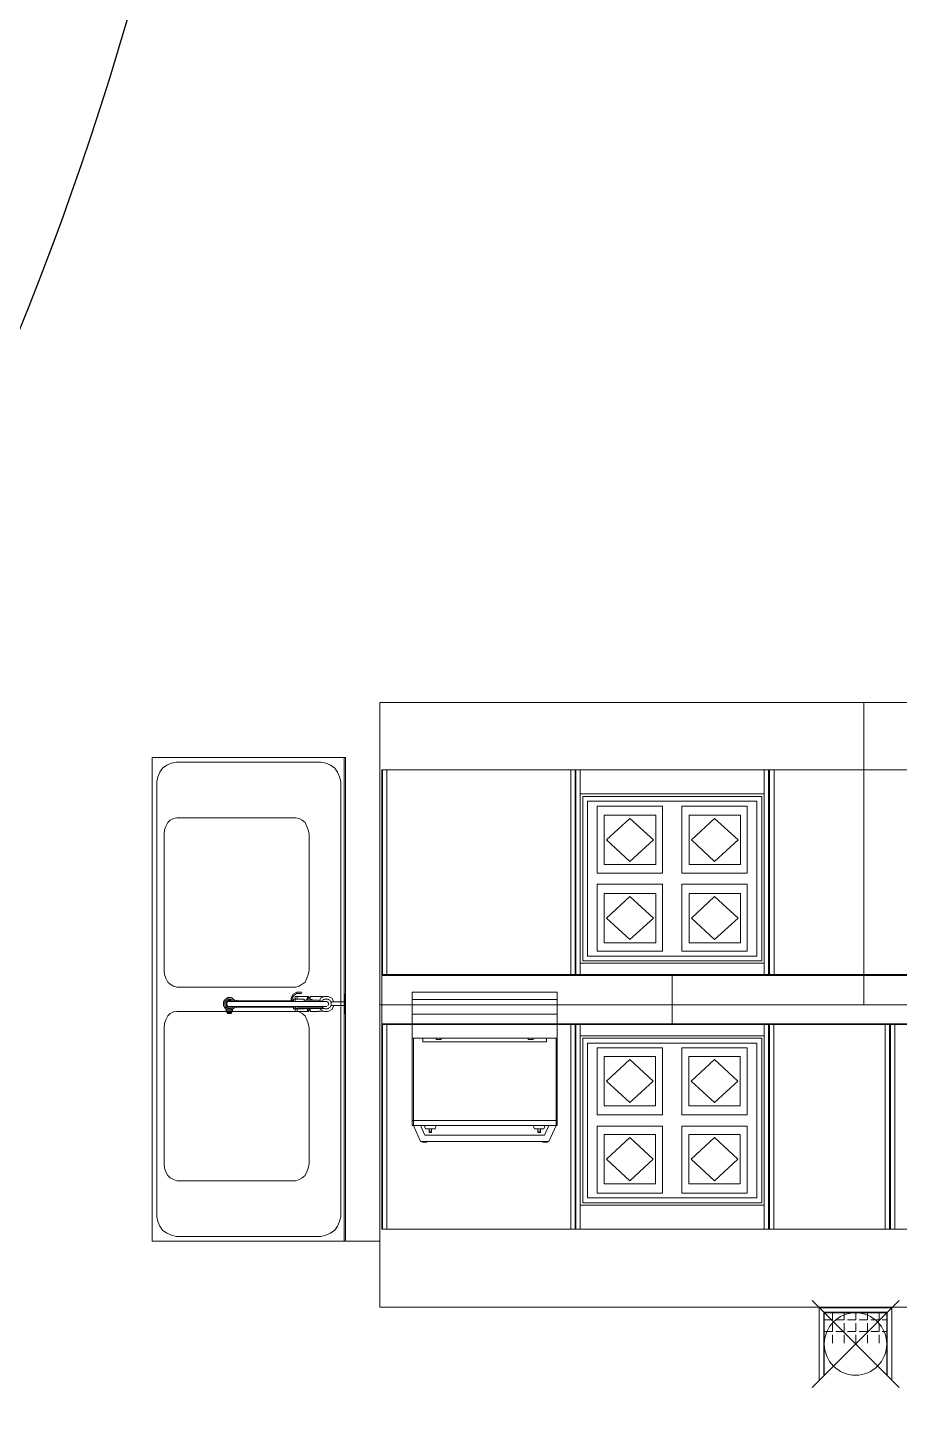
# Model space of a CAD drawing. Header units: inches. Extents: x 484217 to 497210, y -26946 to -21493.
# Drawn here: x 488042.6 to 488146.8, y -26062.8 to -25898 of the extents above; entities that cross this region are included whole.
import ezdxf

# ---------------------------------------------------------------- set-up
doc = ezdxf.new("R2010")
doc.units = ezdxf.units.IN
doc.header["$LTSCALE"] = 20
doc.header["$MEASUREMENT"] = 0
doc.layers.add('A-GLASS', color=4, linetype='Continuous')
doc.layers.add('TC-EQUIPMENT', color=251, linetype='Continuous', lineweight=5)

msp = doc.modelspace()

# ---------------------------------------------------------------- linework, layer by layer
at = {"layer": 'A-GLASS', "color": 4}
msp.add_arc((487684.12, -25789.54, 0.69), 385.7, 297.7822, 76.8168, dxfattribs=at)
at = {"layer": 'TC-EQUIPMENT'}
for p, q in [((488084.71, -25978.73), (488084.71, -26014.88)), ((488084.71, -25978.73), (488142.54, -25978.73)), ((488142.54, -25978.73), (488142.54, -26014.88)), ((488142.54, -25978.73), (488200.38, -25978.73)), ((488142.54, -26014.88), (488142.54, -25978.73)), ((488057.49, -25985.29), (488080.62, -25985.29)), ((488057.49, -25985.29), (488057.49, -26043.13)), ((488059.28, -25986.21), (488059.83, -25985.98)), ((488060.41, -25985.87), (488059.83, -25985.98)), ((488077.67, -25985.87), (488060.41, -25985.87)), ((488077.67, -25985.87), (488078.25, -25985.98)), ((488078.8, -25986.21), (488078.25, -25985.98)), ((488080.45, -25985.29), (488080.45, -26043.13)), ((488080.62, -25985.29), (488080.62, -26043.13)), ((488058.07, -25988.18), (488058.18, -25987.6)), ((488058.18, -25987.6), (488058.41, -25987.05)), ((488058.41, -25987.05), (488058.76, -25986.56)), ((488058.76, -25986.56), (488059.28, -25986.21)), ((488079.32, -25986.56), (488078.8, -25986.21)), ((488079.67, -25987.05), (488079.32, -25986.56)), ((488079.9, -25987.6), (488079.67, -25987.05)), ((488080.04, -25988.18), (488079.9, -25987.6)), ((488084.96, -26011.35), (488084.96, -25986.77)), ((488108.09, -25986.77), (488084.96, -25986.77)), ((488085.02, -25986.77), (488085.02, -26011.26)), ((488085.54, -26011.26), (488085.54, -25986.77)), ((488107.52, -25986.77), (488107.52, -26011.26)), ((488108.04, -26011.26), (488108.04, -25986.77)), ((488108.09, -25986.77), (488108.09, -26011.35)), ((488108.09, -25986.77), (488131.23, -25986.77)), ((488108.09, -25986.77), (488108.09, -26011.35)), ((488108.15, -26011.26), (488108.15, -25986.77)), ((488108.67, -25986.77), (488108.67, -26011.26)), ((488130.65, -26011.26), (488130.65, -25986.77)), ((488131.17, -25986.77), (488131.17, -26011.26)), ((488131.23, -26011.35), (488131.23, -25986.77)), ((488131.24, -25986.77), (488131.24, -26011.35)), ((488148.59, -25986.77), (488131.24, -25986.77)), ((488131.29, -26011.26), (488131.29, -25986.77)), ((488131.82, -26011.26), (488131.82, -25986.77)), ((488058.07, -26040.21), (488058.07, -25988.18)), ((488080.04, -26040.21), (488080.04, -25988.18)), ((488108.67, -25989.66), (488130.65, -25989.66)), ((488108.96, -25989.95), (488130.36, -25989.95)), ((488108.96, -26009.61), (488108.96, -25989.95)), ((488129.78, -25990.53), (488109.54, -25990.53)), ((488109.54, -26009.04), (488109.54, -25990.53)), ((488129.78, -25990.53), (488129.78, -26009.04)), ((488130.36, -25989.95), (488130.36, -26009.61)), ((488059.68, -25992.78), (488060.06, -25992.58)), ((488060.44, -25992.52), (488060.06, -25992.58)), ((488074.66, -25992.52), (488060.44, -25992.52)), ((488074.66, -25992.52), (488075.07, -25992.58)), ((488075.45, -25992.78), (488075.07, -25992.58)), ((488110.7, -25991.11), (488118.5, -25991.11)), ((488110.7, -25999.12), (488110.7, -25991.11)), ((488111.53, -25992.21), (488111.53, -25998.1)), ((488117.69, -25992.21), (488111.53, -25992.21)), ((488111.82, -25995.16), (488114.6, -25992.58)), ((488114.6, -25992.58), (488117.41, -25995.16)), ((488117.69, -25998.1), (488117.69, -25992.21)), ((488118.5, -25991.11), (488118.5, -25999.12)), ((488120.82, -25991.11), (488128.63, -25991.11)), ((488120.82, -25999.12), (488120.82, -25991.11)), ((488121.66, -25992.21), (488121.66, -25998.1)), ((488127.82, -25992.21), (488121.66, -25992.21)), ((488121.95, -25995.16), (488124.72, -25992.58)), ((488124.72, -25992.58), (488127.53, -25995.16)), ((488127.82, -25998.1), (488127.82, -25992.21)), ((488128.63, -25991.11), (488128.63, -25999.12)), ((488058.93, -25994.48), (488058.99, -25993.96)), ((488058.99, -25993.96), (488059.14, -25993.53)), ((488059.14, -25993.53), (488059.37, -25993.07)), ((488059.37, -25993.07), (488059.68, -25992.78)), ((488075.79, -25993.07), (488075.45, -25992.78)), ((488075.99, -25993.53), (488075.79, -25993.07)), ((488076.17, -25993.96), (488075.99, -25993.53)), ((488076.28, -25994.48), (488076.17, -25993.96)), ((488058.93, -26010.74), (488058.93, -25994.48)), ((488076.28, -26010.74), (488076.28, -25994.48)), ((488114.6, -25997.73), (488111.82, -25995.16)), ((488117.41, -25995.16), (488114.6, -25997.73)), ((488124.72, -25997.73), (488121.95, -25995.16)), ((488127.53, -25995.16), (488124.72, -25997.73)), ((488118.5, -25999.12), (488110.7, -25999.12)), ((488111.53, -25998.1), (488117.69, -25998.1)), ((488128.63, -25999.12), (488120.82, -25999.12)), ((488121.66, -25998.1), (488127.82, -25998.1)), ((488110.7, -26000.45), (488118.5, -26000.45)), ((488110.7, -26008.46), (488110.7, -26000.45)), ((488118.5, -26000.45), (488118.5, -26008.46)), ((488120.82, -26000.45), (488128.63, -26000.45)), ((488120.82, -26008.46), (488120.82, -26000.45)), ((488128.63, -26000.45), (488128.63, -26008.46)), ((488111.53, -26001.55), (488111.53, -26007.45)), ((488117.69, -26001.55), (488111.53, -26001.55)), ((488111.82, -26004.5), (488114.6, -26001.92)), ((488114.6, -26001.92), (488117.41, -26004.5)), ((488117.69, -26007.45), (488117.69, -26001.55)), ((488121.66, -26001.55), (488121.66, -26007.45)), ((488127.82, -26001.55), (488121.66, -26001.55)), ((488121.95, -26004.5), (488124.72, -26001.92)), ((488124.72, -26001.92), (488127.53, -26004.5)), ((488127.82, -26007.45), (488127.82, -26001.55)), ((488114.6, -26007.07), (488111.82, -26004.5)), ((488117.41, -26004.5), (488114.6, -26007.07)), ((488124.72, -26007.07), (488121.95, -26004.5)), ((488127.53, -26004.5), (488124.72, -26007.07)), ((488111.53, -26007.45), (488117.69, -26007.45)), ((488121.66, -26007.45), (488127.82, -26007.45)), ((488129.78, -26009.04), (488109.54, -26009.04)), ((488118.5, -26008.46), (488110.7, -26008.46)), ((488128.63, -26008.46), (488120.82, -26008.46)), ((488058.93, -26010.74), (488058.99, -26011.26)), ((488076.28, -26010.74), (488076.17, -26011.26)), ((488130.65, -26009.9), (488108.67, -26009.9)), ((488130.36, -26009.61), (488108.96, -26009.61)), ((488058.99, -26011.26), (488059.14, -26011.69)), ((488059.14, -26011.69), (488059.37, -26012.15)), ((488059.37, -26012.15), (488059.68, -26012.41)), ((488059.68, -26012.41), (488060.06, -26012.62)), ((488075.45, -26012.41), (488075.07, -26012.62)), ((488075.79, -26012.15), (488075.45, -26012.41)), ((488075.99, -26011.69), (488075.79, -26012.15)), ((488076.17, -26011.26), (488075.99, -26011.69)), ((488108.09, -26011.26), (488084.96, -26011.26)), ((488084.96, -26011.35), (488108.09, -26011.35)), ((488246.91, -26011.35), (488084.96, -26011.35)), ((488084.96, -26011.35), (488084.96, -26017.13)), ((488108.09, -26011.26), (488131.23, -26011.26)), ((488131.23, -26011.35), (488108.09, -26011.35)), ((488119.66, -26011.35), (488119.66, -26017.13)), ((488148.59, -26011.26), (488131.24, -26011.26)), ((488131.24, -26011.35), (488148.59, -26011.35)), ((488060.06, -26012.62), (488060.44, -26012.76)), ((488060.44, -26012.76), (488074.66, -26012.76)), ((488066.54, -26014.01), (488066.22, -26014.22)), ((488066.94, -26014.01), (488066.54, -26014.01)), ((488066.59, -26014.19), (488066.54, -26014.01)), ((488067.26, -26014.22), (488066.94, -26014.01)), ((488074.36, -26013.6), (488074.1, -26014.04)), ((488074.1, -26014.06), (488074.1, -26014.47)), ((488074.25, -26014.08), (488074.46, -26013.71)), ((488074.25, -26014.47), (488074.25, -26014.1)), ((488074.8, -26013.35), (488074.36, -26013.6)), ((488074.46, -26013.71), (488074.84, -26013.49)), ((488074.61, -26014.18), (488074.61, -26013.86)), ((488076.15, -26013.86), (488074.61, -26013.86)), ((488075.07, -26012.62), (488074.66, -26012.76)), ((488074.8, -26013.35), (488075.35, -26013.35)), ((488075.35, -26013.5), (488074.83, -26013.5)), ((488074.84, -26013.86), (488074.84, -26014.18)), ((488074.84, -26014.18), (488074.84, -26013.86)), ((488075.4, -26013.41), (488075.4, -26013.45)), ((488076.06, -26013.98), (488076.01, -26014.23)), ((488076.15, -26013.86), (488076.06, -26013.98)), ((488076.08, -26014.21), (488076.1, -26014.11)), ((488076.1, -26014.11), (488076.18, -26014)), ((488076.15, -26013.86), (488076.25, -26013.98)), ((488076.37, -26014), (488076.18, -26014)), ((488076.25, -26013.98), (488076.25, -26014)), ((488076.37, -26014), (488076.37, -26014.18)), ((488076.4, -26013.86), (488076.4, -26014.18)), ((488077.96, -26013.86), (488076.4, -26013.86)), ((488077.64, -26014.09), (488077.5, -26014.36)), ((488078.07, -26013.86), (488077.64, -26014.09)), ((488078.07, -26013.86), (488078.54, -26013.86)), ((488078.54, -26013.86), (488078.97, -26014.09)), ((488079.2, -26014.52), (488078.97, -26014.09)), ((488080.48, -26013.6), (488080.48, -26015.91)), ((488080.48, -26013.6), (488080.59, -26013.6)), ((488080.59, -26013.6), (488080.59, -26015.91)), ((488088.57, -26029.28), (488088.57, -26013.37)), ((488105.92, -26013.37), (488088.57, -26013.37)), ((488105.92, -26029.28), (488105.92, -26013.37)), ((488059.68, -26015.91), (488060.06, -26015.71)), ((488060.44, -26015.65), (488060.06, -26015.71)), ((488074.66, -26015.65), (488060.44, -26015.65)), ((488066.22, -26014.22), (488066.02, -26014.53)), ((488066.02, -26014.53), (488066.02, -26014.94)), ((488066.2, -26014.58), (488066.02, -26014.53)), ((488066.02, -26014.94), (488066.22, -26015.26)), ((488066.34, -26014.33), (488066.19, -26014.59)), ((488066.19, -26014.59), (488066.19, -26014.88)), ((488066.19, -26014.88), (488066.34, -26015.14)), ((488066.34, -26015.14), (488066.22, -26015.26)), ((488066.22, -26015.26), (488066.54, -26015.46)), ((488066.6, -26014.19), (488066.34, -26014.33)), ((488066.34, -26014.62), (488066.45, -26014.45)), ((488066.34, -26014.85), (488066.34, -26014.62)), ((488066.45, -26015.03), (488066.34, -26014.85)), ((488066.34, -26015.14), (488066.6, -26015.29)), ((488066.48, -26014.48), (488066.36, -26014.65)), ((488066.36, -26014.65), (488066.36, -26014.82)), ((488066.36, -26014.82), (488066.48, -26015)), ((488066.36, -26015.63), (488066.36, -26015.35)), ((488066.36, -26015.49), (488067.09, -26015.49)), ((488066.51, -26015.77), (488066.36, -26015.49)), ((488066.36, -26015.63), (488066.51, -26015.91)), ((488066.45, -26014.45), (488066.63, -26014.33)), ((488066.45, -26014.65), (488066.51, -26014.5)), ((488066.45, -26014.82), (488066.45, -26014.68)), ((488066.63, -26015.14), (488066.45, -26015.03)), ((488066.51, -26014.97), (488066.47, -26014.86)), ((488066.65, -26014.39), (488066.48, -26014.48)), ((488066.48, -26015), (488066.65, -26015.08)), ((488066.51, -26014.5), (488066.65, -26014.45)), ((488066.57, -26014.99), (488066.51, -26014.97)), ((488066.51, -26015.77), (488066.94, -26015.77)), ((488066.51, -26015.91), (488066.51, -26015.77)), ((488066.94, -26015.46), (488066.54, -26015.46)), ((488066.89, -26014.19), (488066.6, -26014.19)), ((488066.6, -26015.29), (488066.89, -26015.29)), ((488066.63, -26014.33), (488066.86, -26014.33)), ((488066.86, -26015.14), (488066.63, -26015.14)), ((488066.83, -26014.39), (488066.65, -26014.39)), ((488066.65, -26014.45), (488066.83, -26014.45)), ((488066.65, -26015.08), (488066.83, -26015.08)), ((488078.39, -26014.47), (488066.66, -26014.47)), ((488066.66, -26015.05), (488078.38, -26015.05)), ((488066.83, -26014.39), (488066.98, -26014.47)), ((488066.88, -26014.47), (488066.83, -26014.45)), ((488066.9, -26015.05), (488066.83, -26015.08)), ((488067.03, -26014.45), (488066.86, -26014.33)), ((488067, -26015.05), (488066.86, -26015.14)), ((488067.15, -26014.33), (488066.89, -26014.19)), ((488066.89, -26015.29), (488067.15, -26015.14)), ((488066.89, -26015.28), (488066.94, -26015.46)), ((488066.94, -26015.46), (488067.26, -26015.26)), ((488067.09, -26015.49), (488066.94, -26015.77)), ((488066.94, -26015.91), (488067.09, -26015.63)), ((488066.94, -26015.77), (488066.94, -26015.91)), ((488067.03, -26014.45), (488067.04, -26014.47)), ((488067.09, -26015.37), (488067.09, -26015.63)), ((488067.15, -26014.33), (488067.26, -26014.22)), ((488067.15, -26014.33), (488067.22, -26014.47)), ((488067.15, -26015.14), (488067.2, -26015.05)), ((488067.42, -26014.47), (488067.26, -26014.22)), ((488067.26, -26015.26), (488067.4, -26015.05)), ((488067.41, -26015.13), (488067.37, -26015.09)), ((488067.38, -26014.4), (488067.41, -26014.38)), ((488067.41, -26014.38), (488067.61, -26014.32)), ((488067.61, -26015.19), (488067.41, -26015.13)), ((488067.51, -26015.13), (488074.38, -26015.13)), ((488074.1, -26014.38), (488067.52, -26014.38)), ((488067.81, -26014.38), (488067.61, -26014.32)), ((488067.81, -26015.13), (488067.61, -26015.19)), ((488074.38, -26014.38), (488074.25, -26014.38)), ((488074.38, -26014.18), (488074.38, -26014.47)), ((488075.68, -26014.18), (488074.38, -26014.18)), ((488074.38, -26015.05), (488074.38, -26015.33)), ((488075.68, -26015.33), (488074.38, -26015.33)), ((488074.82, -26015.29), (488074.39, -26015.05)), ((488074.58, -26014.47), (488074.58, -26014.18)), ((488074.58, -26015.15), (488074.58, -26015.33)), ((488074.61, -26015.65), (488074.61, -26015.33)), ((488074.61, -26015.65), (488076.15, -26015.65)), ((488074.66, -26015.65), (488075.07, -26015.71)), ((488074.68, -26015.05), (488074.86, -26015.15)), ((488074.84, -26015.29), (488078.01, -26015.29)), ((488074.84, -26015.33), (488074.84, -26015.65)), ((488074.84, -26015.33), (488074.84, -26015.65)), ((488077.83, -26015.15), (488074.87, -26015.15)), ((488075.45, -26015.91), (488075.07, -26015.71)), ((488075.68, -26014.18), (488075.68, -26014.47)), ((488077.35, -26014.31), (488075.68, -26014.31)), ((488075.68, -26015.05), (488075.68, -26015.15)), ((488075.68, -26015.33), (488075.68, -26015.29)), ((488075.92, -26014.31), (488075.99, -26014.24)), ((488075.99, -26014.24), (488076.28, -26014.15)), ((488076.06, -26015.53), (488076.01, -26015.29)), ((488076.28, -26015.36), (488076.04, -26015.29)), ((488076.15, -26015.65), (488076.06, -26015.53)), ((488076.08, -26015.3), (488076.1, -26015.41)), ((488076.18, -26015.51), (488076.1, -26015.41)), ((488076.15, -26015.65), (488076.25, -26015.53)), ((488076.37, -26015.51), (488076.18, -26015.51)), ((488076.25, -26015.51), (488076.25, -26015.53)), ((488076.28, -26014.15), (488076.57, -26014.24)), ((488076.53, -26015.29), (488076.28, -26015.36)), ((488076.37, -26015.34), (488076.37, -26015.51)), ((488076.4, -26015.33), (488076.4, -26015.65)), ((488076.4, -26015.65), (488077.41, -26015.65)), ((488076.57, -26014.24), (488076.65, -26014.31)), ((488077.35, -26014.33), (488077.83, -26014.42)), ((488077.41, -26015.64), (488077.95, -26015.64)), ((488077.57, -26015.29), (488077.64, -26015.42)), ((488077.83, -26015.11), (488077.62, -26015.15)), ((488077.64, -26015.42), (488078.07, -26015.65)), ((488077.8, -26014.47), (488077.87, -26014.32)), ((488077.87, -26015.19), (488077.8, -26015.05)), ((488077.87, -26014.32), (488078.16, -26014.18)), ((488078.16, -26015.33), (488077.87, -26015.19)), ((488077.99, -26014.26), (488078.02, -26014.24)), ((488078.02, -26015.28), (488077.99, -26015.25)), ((488078.02, -26014.24), (488078.09, -26014.21)), ((488078.09, -26015.3), (488078.02, -26015.28)), ((488078.07, -26015.65), (488078.54, -26015.65)), ((488078.16, -26014.18), (488078.45, -26014.18)), ((488078.45, -26015.33), (488078.16, -26015.33)), ((488078.21, -26014.18), (488078.31, -26014.15)), ((488078.31, -26015.36), (488078.21, -26015.33)), ((488078.31, -26014.15), (488078.4, -26014.18)), ((488078.4, -26015.33), (488078.31, -26015.36)), ((488078.39, -26014.47), (488078.52, -26014.55)), ((488078.45, -26014.18), (488078.74, -26014.32)), ((488078.74, -26015.19), (488078.45, -26015.33)), ((488078.52, -26014.55), (488078.6, -26014.68)), ((488078.52, -26014.97), (488078.6, -26014.83)), ((488078.53, -26014.21), (488078.6, -26014.24)), ((488078.6, -26015.28), (488078.53, -26015.3)), ((488078.54, -26015.65), (488078.97, -26015.42)), ((488078.6, -26014.24), (488078.63, -26014.26)), ((488078.6, -26014.68), (488078.6, -26014.83)), ((488078.63, -26015.25), (488078.6, -26015.28)), ((488078.74, -26014.32), (488078.89, -26014.61)), ((488078.89, -26014.9), (488078.74, -26015.19)), ((488078.83, -26014.47), (488078.8, -26014.44)), ((488078.83, -26015.05), (488078.8, -26015.07)), ((488078.83, -26014.47), (488078.85, -26014.54)), ((488078.85, -26014.97), (488078.83, -26015.05)), ((488078.89, -26014.53), (488080.48, -26014.53)), ((488078.89, -26014.9), (488078.89, -26014.61)), ((488080.48, -26014.96), (488078.89, -26014.96)), ((488078.97, -26015.42), (488079.2, -26014.99)), ((488079.2, -26014.52), (488079.2, -26014.53)), ((488079.2, -26014.99), (488079.2, -26014.96)), ((488142.54, -26014.88), (488084.71, -26014.88)), ((488084.71, -26051.03), (488084.71, -26014.88)), ((488084.71, -26014.88), (488142.54, -26014.88)), ((488088.57, -26028.7), (488088.57, -26014.24)), ((488105.92, -26014.24), (488088.57, -26014.24)), ((488105.92, -26014.24), (488105.92, -26028.7)), ((488200.38, -26014.88), (488142.54, -26014.88)), ((488142.54, -26014.88), (488200.38, -26014.88)), ((488058.93, -26017.62), (488058.99, -26017.1)), ((488058.99, -26017.1), (488059.14, -26016.67)), ((488059.14, -26016.67), (488059.37, -26016.2)), ((488059.37, -26016.2), (488059.68, -26015.91)), ((488066.94, -26015.91), (488066.51, -26015.91)), ((488075.79, -26016.2), (488075.45, -26015.91)), ((488075.99, -26016.67), (488075.79, -26016.2)), ((488076.17, -26017.1), (488075.99, -26016.67)), ((488076.28, -26017.62), (488076.17, -26017.1)), ((488080.59, -26015.91), (488080.48, -26015.91)), ((488084.96, -26041.71), (488084.96, -26017.13)), ((488108.09, -26017.13), (488084.96, -26017.13)), ((488246.91, -26017.13), (488084.96, -26017.13)), ((488084.96, -26017.22), (488108.09, -26017.22)), ((488085.02, -26017.22), (488085.02, -26041.71)), ((488085.54, -26041.71), (488085.54, -26017.22)), ((488088.57, -26015.98), (488105.92, -26015.98)), ((488107.52, -26017.22), (488107.52, -26041.71)), ((488108.04, -26017.22), (488108.04, -26041.71)), ((488131.23, -26017.13), (488108.09, -26017.13)), ((488108.09, -26017.13), (488108.09, -26041.71)), ((488108.09, -26041.71), (488108.09, -26017.13)), ((488108.09, -26017.22), (488131.23, -26017.22)), ((488108.15, -26017.22), (488108.15, -26041.71)), ((488108.67, -26041.71), (488108.67, -26017.22)), ((488130.65, -26017.22), (488130.65, -26041.71)), ((488131.17, -26041.71), (488131.17, -26017.22)), ((488145.69, -26017.13), (488131.23, -26017.13)), ((488131.23, -26017.13), (488131.23, -26041.71)), ((488131.23, -26041.71), (488131.23, -26017.13)), ((488131.23, -26017.22), (488145.69, -26017.22)), ((488131.29, -26041.71), (488131.29, -26017.22)), ((488131.81, -26041.71), (488131.81, -26017.22)), ((488145.11, -26017.22), (488145.11, -26041.71)), ((488145.63, -26017.22), (488145.63, -26041.71)), ((488163.04, -26017.13), (488145.69, -26017.13)), ((488145.69, -26017.13), (488145.69, -26041.71)), ((488145.69, -26041.71), (488145.69, -26017.13)), ((488145.69, -26017.22), (488163.04, -26017.22)), ((488145.75, -26041.71), (488145.75, -26017.22)), ((488146.27, -26041.71), (488146.27, -26017.22)), ((488058.93, -26033.87), (488058.93, -26017.62)), ((488076.28, -26033.87), (488076.28, -26017.62)), ((488088.57, -26018.87), (488105.92, -26018.87)), ((488088.72, -26029.28), (488088.72, -26018.87)), ((488089.87, -26018.87), (488089.87, -26019.3)), ((488091.46, -26019.01), (488091.46, -26018.87)), ((488091.46, -26019.01), (488092.04, -26019.01)), ((488092.04, -26018.87), (488092.04, -26019.01)), ((488102.45, -26019.01), (488102.45, -26018.87)), ((488103.03, -26019.01), (488102.45, -26019.01)), ((488103.03, -26018.87), (488103.03, -26019.01)), ((488104.62, -26019.3), (488104.62, -26018.87)), ((488105.78, -26018.87), (488105.78, -26029.28)), ((488130.65, -26018.58), (488108.67, -26018.58)), ((488108.96, -26018.87), (488130.36, -26018.87)), ((488108.96, -26038.53), (488108.96, -26018.87)), ((488130.36, -26018.87), (488130.36, -26038.53)), ((488089.87, -26019.3), (488104.62, -26019.3)), ((488109.54, -26019.45), (488129.78, -26019.45)), ((488109.54, -26037.96), (488109.54, -26019.45)), ((488110.7, -26020.03), (488118.5, -26020.03)), ((488110.7, -26028.04), (488110.7, -26020.03)), ((488118.5, -26020.03), (488118.5, -26028.04)), ((488120.82, -26020.03), (488128.63, -26020.03)), ((488120.82, -26028.04), (488120.82, -26020.03)), ((488128.63, -26020.03), (488128.63, -26028.04)), ((488129.78, -26019.45), (488129.78, -26037.96)), ((488111.51, -26021.04), (488111.51, -26026.94)), ((488117.67, -26021.04), (488111.51, -26021.04)), ((488111.8, -26023.99), (488114.6, -26021.41)), ((488114.6, -26021.41), (488117.38, -26023.99)), ((488117.67, -26026.94), (488117.67, -26021.04)), ((488121.63, -26021.04), (488121.63, -26026.94)), ((488127.79, -26021.04), (488121.63, -26021.04)), ((488121.92, -26023.99), (488124.72, -26021.41)), ((488124.72, -26021.41), (488127.5, -26023.99)), ((488127.79, -26026.94), (488127.79, -26021.04)), ((488114.6, -26026.56), (488111.8, -26023.99)), ((488117.38, -26023.99), (488114.6, -26026.56)), ((488124.72, -26026.56), (488121.92, -26023.99)), ((488127.5, -26023.99), (488124.72, -26026.56)), ((488111.51, -26026.94), (488117.67, -26026.94)), ((488121.63, -26026.94), (488127.79, -26026.94)), ((488088.57, -26028.7), (488105.92, -26028.7)), ((488118.5, -26028.04), (488110.7, -26028.04)), ((488128.63, -26028.04), (488120.82, -26028.04)), ((488088.57, -26029.28), (488105.92, -26029.28)), ((488088.72, -26029.28), (488089.59, -26031.22)), ((488090.11, -26030.44), (488089.59, -26029.28)), ((488090.02, -26029.28), (488090.16, -26029.68)), ((488104.39, -26030.44), (488090.11, -26030.44)), ((488091.32, -26029.68), (488090.16, -26029.68)), ((488090.6, -26030.12), (488090.6, -26029.68)), ((488090.6, -26029.97), (488090.89, -26029.97)), ((488090.89, -26030.12), (488090.6, -26030.12)), ((488090.89, -26029.68), (488090.89, -26030.12)), ((488091.46, -26029.28), (488091.32, -26029.68)), ((488103.18, -26029.68), (488103.03, -26029.28)), ((488104.33, -26029.68), (488103.18, -26029.68)), ((488103.61, -26030.12), (488103.61, -26029.68)), ((488103.61, -26029.97), (488103.9, -26029.97)), ((488103.9, -26030.12), (488103.61, -26030.12)), ((488103.9, -26029.68), (488103.9, -26030.12)), ((488104.48, -26029.28), (488104.33, -26029.68)), ((488104.91, -26029.28), (488104.39, -26030.44)), ((488104.91, -26031.22), (488105.78, -26029.28)), ((488110.7, -26029.37), (488118.5, -26029.37)), ((488110.7, -26037.38), (488110.7, -26029.37)), ((488111.51, -26030.38), (488111.51, -26036.28)), ((488117.67, -26030.38), (488111.51, -26030.38)), ((488117.67, -26036.28), (488117.67, -26030.38)), ((488118.5, -26029.37), (488118.5, -26037.38)), ((488120.82, -26029.37), (488128.63, -26029.37)), ((488120.82, -26037.38), (488120.82, -26029.37)), ((488121.63, -26030.38), (488121.63, -26036.28)), ((488127.79, -26030.38), (488121.63, -26030.38)), ((488127.79, -26036.28), (488127.79, -26030.38)), ((488128.63, -26029.37), (488128.63, -26037.38)), ((488089.59, -26031.22), (488104.91, -26031.22)), ((488089.76, -26031.28), (488089.76, -26031.22)), ((488089.76, -26031.28), (488090.34, -26031.28)), ((488090.34, -26031.22), (488090.34, -26031.28)), ((488104.19, -26031.28), (488104.19, -26031.22)), ((488104.77, -26031.28), (488104.19, -26031.28)), ((488104.77, -26031.22), (488104.77, -26031.28)), ((488111.8, -26033.33), (488114.6, -26030.75)), ((488114.6, -26030.75), (488117.38, -26033.33)), ((488121.92, -26033.33), (488124.72, -26030.75)), ((488124.72, -26030.75), (488127.5, -26033.33)), ((488058.93, -26033.87), (488058.99, -26034.39)), ((488076.28, -26033.87), (488076.17, -26034.39)), ((488114.6, -26035.9), (488111.8, -26033.33)), ((488117.38, -26033.33), (488114.6, -26035.9)), ((488124.72, -26035.9), (488121.92, -26033.33)), ((488127.5, -26033.33), (488124.72, -26035.9)), ((488058.99, -26034.39), (488059.14, -26034.83)), ((488059.14, -26034.83), (488059.37, -26035.29)), ((488059.37, -26035.29), (488059.68, -26035.55)), ((488059.68, -26035.55), (488060.06, -26035.75)), ((488075.45, -26035.55), (488075.07, -26035.75)), ((488075.79, -26035.29), (488075.45, -26035.55)), ((488075.99, -26034.83), (488075.79, -26035.29)), ((488076.17, -26034.39), (488075.99, -26034.83)), ((488060.44, -26035.9), (488060.06, -26035.75)), ((488060.44, -26035.9), (488074.66, -26035.9)), ((488075.07, -26035.75), (488074.66, -26035.9)), ((488111.51, -26036.28), (488117.67, -26036.28)), ((488121.63, -26036.28), (488127.79, -26036.28)), ((488108.67, -26038.82), (488130.65, -26038.82)), ((488130.36, -26038.53), (488108.96, -26038.53)), ((488109.54, -26037.96), (488129.78, -26037.96)), ((488118.5, -26037.38), (488110.7, -26037.38)), ((488128.63, -26037.38), (488120.82, -26037.38)), ((488058.07, -26040.21), (488058.18, -26040.78)), ((488080.04, -26040.21), (488079.9, -26040.78)), ((488058.18, -26040.78), (488058.41, -26041.33)), ((488058.41, -26041.33), (488058.76, -26041.82)), ((488058.76, -26041.82), (488059.28, -26042.17)), ((488079.32, -26041.82), (488078.8, -26042.17)), ((488079.67, -26041.33), (488079.32, -26041.82)), ((488079.9, -26040.78), (488079.67, -26041.33)), ((488084.96, -26041.71), (488108.09, -26041.71)), ((488108.09, -26041.71), (488131.23, -26041.71)), ((488131.23, -26041.71), (488145.69, -26041.71)), ((488145.69, -26041.71), (488163.04, -26041.71)), ((488057.49, -26043.13), (488080.62, -26043.13)), ((488059.28, -26042.17), (488059.83, -26042.4)), ((488059.83, -26042.4), (488060.41, -26042.55)), ((488060.41, -26042.55), (488077.67, -26042.55)), ((488078.25, -26042.4), (488077.67, -26042.55)), ((488078.8, -26042.17), (488078.25, -26042.4)), ((488080.62, -26043.13), (488084.71, -26043.13)), ((488136.36, -26060.63), (488146.77, -26050.22)), ((488146.77, -26060.63), (488136.36, -26050.22)), ((488142.54, -26051.03), (488084.71, -26051.03)), ((488137.22, -26051.08), (488137.22, -26059.76)), ((488137.22, -26051.08), (488145.9, -26051.08)), ((488137.77, -26059.21), (488137.77, -26051.63)), ((488137.77, -26051.63), (488145.35, -26051.63)), ((488137.83, -26051.69), (488137.83, -26059.15)), ((488145.29, -26051.69), (488137.83, -26051.69)), ((488138.82, -26051.69), (488138.82, -26052.54)), ((488140.21, -26051.69), (488140.21, -26052.54)), ((488141.6, -26051.69), (488141.6, -26052.54)), ((488200.38, -26051.03), (488142.54, -26051.03)), ((488142.99, -26051.69), (488142.99, -26052.54)), ((488144.39, -26051.69), (488144.39, -26052.54)), ((488145.29, -26051.69), (488145.29, -26059.15)), ((488145.35, -26059.21), (488145.35, -26051.63)), ((488145.9, -26059.76), (488145.9, -26051.08)), ((488137.83, -26052.54), (488138.82, -26052.54)), ((488138.82, -26052.92), (488138.82, -26053.93)), ((488139.2, -26052.54), (488140.21, -26052.54)), ((488140.21, -26052.92), (488140.21, -26053.93)), ((488140.59, -26052.54), (488141.6, -26052.54)), ((488141.6, -26052.92), (488141.6, -26053.93)), ((488141.98, -26052.54), (488142.99, -26052.54)), ((488142.99, -26052.92), (488142.99, -26053.93)), ((488143.37, -26052.54), (488144.39, -26052.54)), ((488144.39, -26052.92), (488144.39, -26053.93)), ((488145.29, -26052.54), (488144.76, -26052.54)), ((488137.83, -26053.93), (488138.82, -26053.93)), ((488138.82, -26054.31), (488138.82, -26055.32)), ((488139.2, -26053.93), (488140.21, -26053.93)), ((488140.21, -26054.31), (488140.21, -26055.32)), ((488140.59, -26053.93), (488141.6, -26053.93)), ((488141.6, -26054.31), (488141.6, -26055.32)), ((488141.98, -26053.93), (488142.99, -26053.93)), ((488142.99, -26054.31), (488142.99, -26055.32)), ((488143.37, -26053.93), (488144.39, -26053.93)), ((488144.39, -26054.31), (488144.39, -26055.32)), ((488145.29, -26053.93), (488144.76, -26053.93))]:
    msp.add_line(p, q, dxfattribs=at)
msp.add_circle((488141.56, -26055.42), 3.73, dxfattribs=at)

doc.saveas('drawing.dxf')
